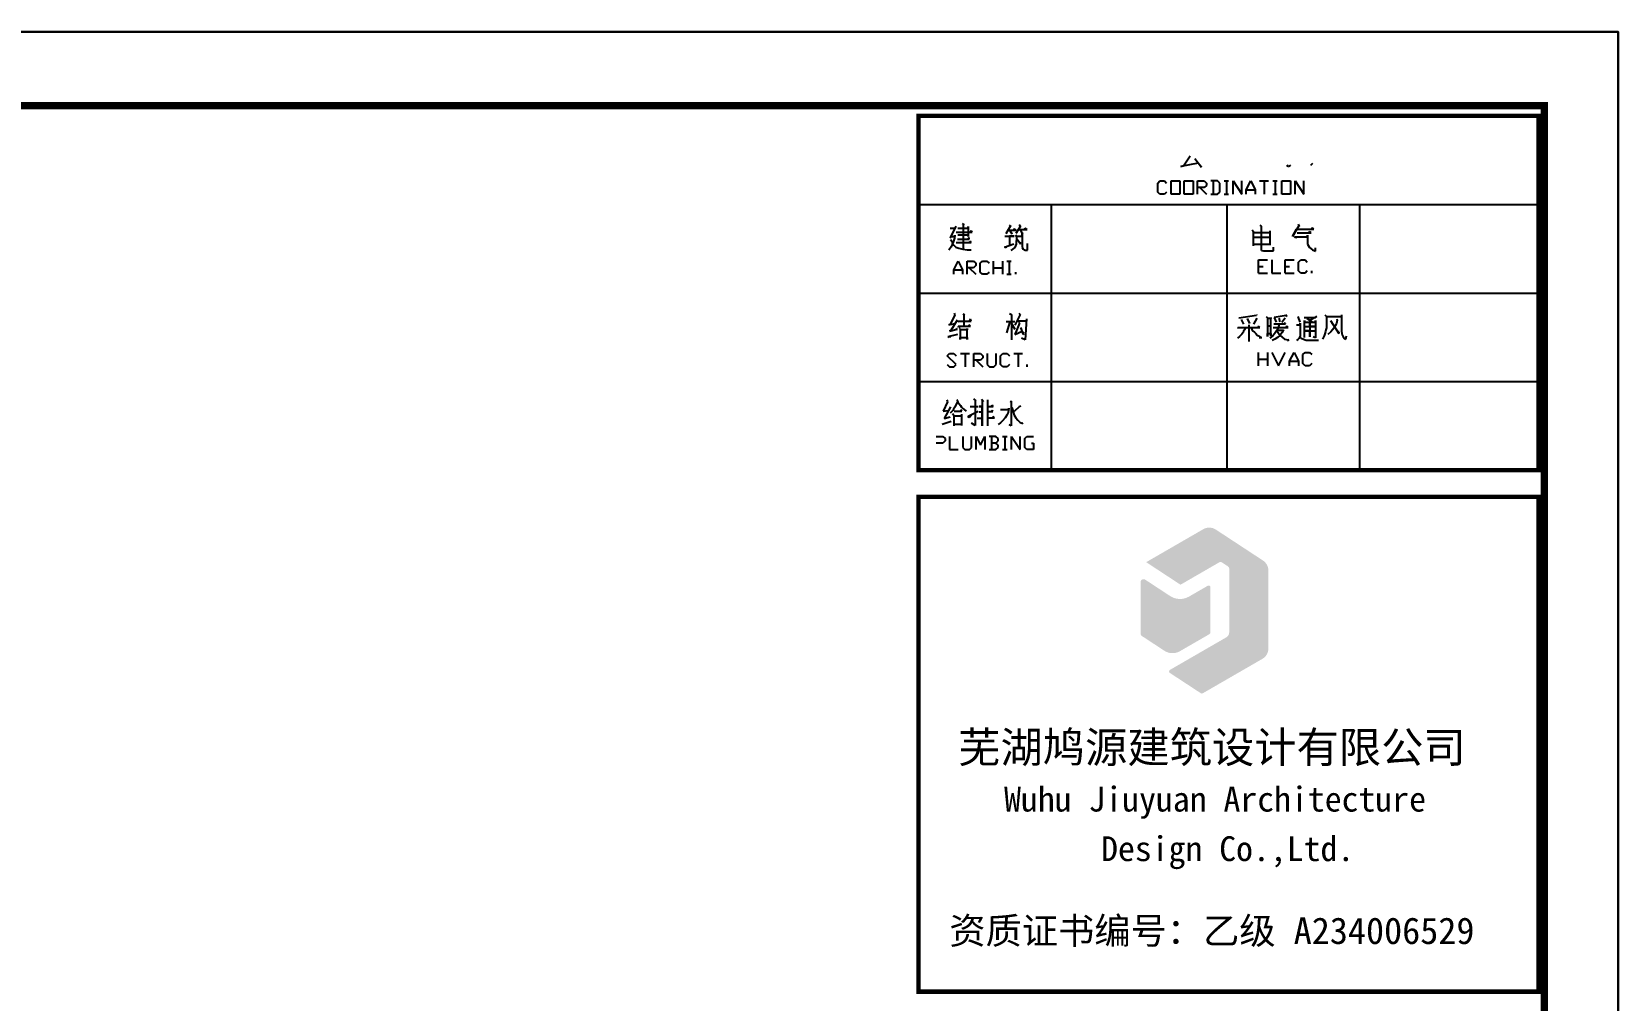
# Model space of a CAD drawing. Extents: x 12152 to 491505, y 111028 to 412681.
# Drawn here: x 470009 to 491498, y 157316 to 170428 of the extents above; entities that cross this region are included whole.
import ezdxf

# ---------------------------------------------------------------- set-up
doc = ezdxf.new("R2010")
doc.units = 0
doc.header["$LTSCALE"] = 1000
doc.header["$MEASUREMENT"] = 0
doc.layers.add('PUB_TITLE', color=4, linetype='Continuous')
doc.layers.add('yichutu', color=7, linetype='Continuous', true_color=0xffffff, plot=False)
doc.styles.add('STYLE4', font='', dxfattribs={"width": 0.8})
doc.styles.add('图签2', font='', dxfattribs={"height": 1000})
doc.styles.get('STYLE4').set_extended_font_data('SimSun')
doc.styles.get('图签2').set_extended_font_data('SimSun')

# ---------------------------------------------------------------- blocks, each defined once
blk = doc.blocks.new('yct-1051-594-105100-59400-100-1002.0')
at = {"layer": 'yichutu', "color": 7, "true_color": 0xffffff}
blk.add_lwpolyline([(0, 0), (0, 59400), (105100, 59400), (105100, 0)], close=True, dxfattribs=at)

msp = doc.modelspace()

# ---------------------------------------------------------------- hatches: boundary and pattern name
at = {"layer": 'PUB_TITLE'}
h = msp.add_hatch(color=256, dxfattribs=at)
edge = h.paths.add_edge_path()
edge.add_ellipse((486595.4940145833, 163133.201633403), major_axis=(-115.3423428695285, 115.3423428695284), ratio=0.9999999999999654, start_angle=225.0000000001424, end_angle=281.7428642561471)
edge.add_line((486684.9478850514, 163269.6044089021), (486047.1379136089, 163687.8845372685))
edge.add_ellipse((485957.6840431408, 163551.48176177), major_axis=(-115.3423428693103, 115.3423428693102), ratio=0.9999999999999976, start_angle=-78.25713574382821, end_angle=-14.99999997287442)
edge.add_line((485876.124690294, 163692.7467045763), (485103.4765125534, 163246.6580716582))
edge.add_line((485103.4765125534, 163246.6580716578), (485568.6087892292, 162941.6211529744))
edge.add_line((485568.6087892293, 162941.6211529748), (486090.149028862, 163242.7325503903))
edge.add_ellipse((486110.5388670736, 163207.4163146889), major_axis=(28.83558571713035, 28.83558571713032), ratio=0.9999999999999747, start_angle=371.7428642561522, end_angle=435.0000000271238, ccw=False)
edge.add_line((486132.9023346907, 163241.5170085634), (486209.8129864844, 163191.0784786805))
edge.add_ellipse((486187.4495188685, 163156.9777848057), major_axis=(28.835585717803, 28.83558571780298), ratio=0.9999999999997465, start_angle=314.99999999992565, end_angle=371.74286425592777, ccw=False)
edge.add_line((486228.2291952919, 163156.9777848051), (486228.2291952919, 162298.95580247))
edge.add_ellipse((486146.6698424451, 162298.9558024708), major_axis=(-57.67117143471686, 57.67117143471678), ratio=0.9999999999999459, start_angle=165.0000000265585, end_angle=224.999999999599, ccw=False)
edge.add_line((486187.4495188685, 162228.323331067), (485425.8752384731, 161788.6282157545))
edge.add_ellipse((485438.1091413962, 161767.438474334), major_axis=(-17.30135143025859, 17.30135143025857), ratio=0.9999999999999009, start_angle=-14.99999997343389, end_angle=101.742864255415)
edge.add_line((485424.6910608285, 161746.9780580092), (485844.0011322863, 161471.9916539597))
edge.add_ellipse((485857.419212854, 161492.4520702841), major_axis=(17.30135143029016, 17.30135143029016), ratio=0.9999999999999938, start_angle=191.7428642543983, end_angle=255.000000025383)
edge.add_line((485869.6531157806, 161471.2623288628), (486677.0533674278, 161937.4150809845))
edge.add_ellipse((486595.4940145833, 162078.6800237913), major_axis=(115.3423428696866, 115.3423428696865), ratio=0.9999999999999477, start_angle=255.0000000270828, end_angle=315.0000000001423)
edge.add_line((486758.6127202758, 162078.6800237919), (486758.6127202758, 163133.2016334035))
h = msp.add_hatch(color=256, dxfattribs=at)
edge = h.paths.add_edge_path()
edge.add_ellipse((485061.4915479079, 162276.8091720227), major_axis=(23.7729073648138, 23.77290736481379), ratio=0.9999999999998969, start_angle=135.0000000030776, end_angle=191.742864259058)
edge.add_line((485043.0544456008, 162248.6955541995), (485349.4503630314, 162047.7590222972))
edge.add_ellipse((485460.0729768886, 162216.4407292346), major_axis=(-142.6374441892834, 142.6374441892834), ratio=0.9999999999999805, start_angle=101.7428642559012, end_angle=165.0000000269085)
edge.add_line((485560.9328809811, 162041.7462510905), (485957.7925298185, 162270.8732759267))
edge.add_ellipse((485940.9825458009, 162299.9890222839), major_axis=(-23.77290736481928, 23.77290736481928), ratio=0.999999999999942, start_angle=165.0000000269174, end_angle=224.9999999999087)
edge.add_line((485974.6025138318, 162299.9890222839), (485974.6025138318, 162906.416035587))
edge.add_ellipse((485950.1347079786, 162906.4160355873), major_axis=(17.30135143035913, 17.30135143035911), ratio=0.9999999999999472, start_angle=314.9999999999985, end_angle=435.0000000256456)
edge.add_line((485937.900805052, 162927.6057770086), (485684.4128117096, 162781.2544159766))
edge.add_ellipse((485562.073782444, 162993.1518301867), major_axis=(-173.0135143039726, 173.0135143039726), ratio=0.999999999999995, start_angle=101.74286425591981, end_angle=165.0000000268788, ccw=False)
edge.add_line((485427.8929767408, 162788.5476669393), (485091.0147075271, 163009.4747329917))
edge.add_ellipse((485068.6512399089, 162975.3740391167), major_axis=(28.83558571759571, 28.83558571759569), ratio=0.9999999999999017, start_angle=11.7428642554654, end_angle=134.9486282428271)
edge.add_line((485027.8715798783, 162975.4106024267), (485027.8715798783, 162276.8091720212))

# ---------------------------------------------------------------- linework, layer by layer
for p, q in [((485606.8451745145, 168610.6245602049), (485698.0451745981, 168749.8245601804)), ((485760.4451746554, 168711.4245601873), (485851.645174739, 168596.2245602073)), ((485808.4451746994, 168649.0245601982), (485573.2451744836, 168605.8245602056)), ((485573.2451744836, 168605.8245602056), (485606.8451745145, 168610.6245602049)), ((485851.645174739, 168596.2245602073), (485808.4451746994, 168649.0245601982)), ((487027.6451758171, 168601.0245602067), (487013.2451758038, 168620.2245602031)), ((487056.4451758435, 168620.2245602031), (487027.6451758171, 168601.0245602067)), ((487354.0451761163, 168644.2245601994), (487330.0451760943, 168615.4245602043)), ((485259.7264141617, 168377.5656995898), (485289.7264141915, 168407.5656995844)), ((485259.7264141617, 168257.5656996105), (485259.7264141617, 168377.5656995898)), ((485289.7264141915, 168407.5656995844), (485349.7264142453, 168407.5656995844)), ((485349.7264142453, 168407.5656995844), (485379.7264142719, 168377.5656995898)), ((485439.726414328, 168407.5656995844), (485559.7264144379, 168407.5656995844)), ((485439.726414328, 168227.5656996161), (485439.726414328, 168407.5656995844)), ((485559.7264144379, 168407.5656995844), (485559.7264144379, 168227.5656996161)), ((485619.7264144919, 168407.5656995844), (485739.7264146018, 168407.5656995844)), ((485619.7264144919, 168227.5656996161), (485619.7264144919, 168407.5656995844)), ((485739.7264146018, 168407.5656995844), (485739.7264146018, 168227.5656996161)), ((485799.7264146579, 168407.5656995844), (485889.7264147416, 168407.5656995844)), ((485799.7264146579, 168227.5656996161), (485799.7264146579, 168407.5656995844)), ((485889.7264147416, 168317.5656996003), (485799.7264146579, 168317.5656996003)), ((485829.7264146854, 168317.5656996003), (485919.726414768, 168227.5656996161)), ((485889.7264147416, 168407.5656995844), (485919.726414768, 168377.5656995898)), ((485919.726414768, 168347.5656995947), (485889.7264147416, 168317.5656996003)), ((485919.726414768, 168377.5656995898), (485919.726414768, 168347.5656995947)), ((486069.7264149054, 168407.5656995844), (485979.7264148218, 168407.5656995844)), ((486009.7264148516, 168407.5656995844), (486009.7264148516, 168227.5656996161)), ((486099.7264149319, 168377.5656995898), (486069.7264149054, 168407.5656995844)), ((486099.7264149319, 168257.5656996105), (486099.7264149319, 168377.5656995898)), ((486159.7264149881, 168407.5656995844), (486219.7264150418, 168407.5656995844)), ((486189.7264150155, 168407.5656995844), (486189.7264150155, 168227.5656996161)), ((486279.7264150979, 168407.5656995844), (486399.7264152081, 168227.5656996161)), ((486279.7264150979, 168227.5656996161), (486279.7264150979, 168407.5656995844)), ((486399.7264152081, 168227.5656996161), (486399.7264152081, 168407.5656995844)), ((486459.7264152619, 168287.5656996056), (486519.726415318, 168407.5656995844)), ((486459.7264152619, 168287.5656996056), (486579.726415372, 168287.5656996056)), ((486459.7264152619, 168227.5656996161), (486459.7264152619, 168287.5656996056)), ((486519.726415318, 168407.5656995844), (486579.726415372, 168287.5656996056)), ((486579.726415372, 168287.5656996056), (486579.726415372, 168227.5656996161)), ((486639.7264154281, 168407.5656995844), (486759.726415538, 168407.5656995844)), ((486699.7264154819, 168407.5656995844), (486699.7264154819, 168227.5656996161)), ((486819.726415592, 168407.5656995844), (486879.7264156481, 168407.5656995844)), ((486849.7264156217, 168407.5656995844), (486849.7264156217, 168227.5656996161)), ((486939.7264157019, 168407.5656995844), (487059.726415812, 168407.5656995844)), ((486939.7264157019, 168227.5656996161), (486939.7264157019, 168407.5656995844)), ((487059.726415812, 168407.5656995844), (487059.726415812, 168227.5656996161)), ((487119.7264158682, 168407.5656995844), (487239.726415978, 168227.5656996161)), ((487119.7264158682, 168227.5656996161), (487119.7264158682, 168407.5656995844)), ((487239.726415978, 168227.5656996161), (487239.726415978, 168407.5656995844)), ((482019.5027030238, 168090.8953480722), (490419.5027107247, 168090.8953480722)), ((483816.7401157501, 168090.8953480722), (483816.7401157501, 164524.2986552444)), ((485289.7264141915, 168227.5656996161), (485259.7264141617, 168257.5656996105)), ((485349.7264142453, 168227.5656996161), (485289.7264141915, 168227.5656996161)), ((485379.7264142719, 168257.5656996105), (485349.7264142453, 168227.5656996161)), ((485559.7264144379, 168227.5656996161), (485439.726414328, 168227.5656996161)), ((485739.7264146018, 168227.5656996161), (485619.7264144919, 168227.5656996161)), ((485979.7264148218, 168227.5656996161), (486069.7264149054, 168227.5656996161)), ((486069.7264149054, 168227.5656996161), (486099.7264149319, 168257.5656996105)), ((486159.7264149881, 168227.5656996161), (486219.7264150418, 168227.5656996161)), ((486196.8298124268, 168090.8953480722), (486196.8298124268, 164524.2986552444)), ((486819.726415592, 168227.5656996161), (486879.7264156481, 168227.5656996161)), ((487059.726415812, 168227.5656996161), (486939.7264157019, 168227.5656996161)), ((487992.7150561067, 168090.8953480722), (487992.7150561067, 164524.2986552444)), ((482611.8130316004, 167832.1122489746), (482638.6930316251, 167812.9122489783)), ((482446.6930314491, 167770.6722489848), (482504.2930315018, 167770.6722489848)), ((482523.4930315195, 167793.7122489808), (482450.5330314526, 167640.1122490076)), ((482450.5330314526, 167640.1122490076), (482465.8930314666, 167655.4722490049)), ((482454.373031456, 167617.0722490116), (482469.7330314701, 167594.0322490156)), ((482465.8930314666, 167655.4722490049), (482511.973031509, 167655.4722490049)), ((482508.1330315054, 167632.4322490083), (482500.4530314984, 167605.5522490133)), ((482511.973031509, 167674.6722490013), (482508.1330315054, 167632.4322490083)), ((482511.973031509, 167655.4722490049), (482511.973031509, 167674.6722490013)), ((482531.1730315265, 167716.9122489953), (482746.2130317236, 167716.9122489953)), ((482546.5330315406, 167620.9122490123), (482703.973031686, 167620.9122490123)), ((482692.4530316744, 167674.6722490024), (482550.373031544, 167674.6722490024)), ((482554.2130315476, 167766.8322489863), (482692.4530316744, 167766.8322489863)), ((482623.3330316111, 167820.5922489763), (482623.3330316111, 167486.5122490349)), ((482638.6930316251, 167812.9122489783), (482623.3330316111, 167820.5922489763)), ((482700.1330316814, 167636.2722490091), (482688.6130316709, 167624.7522490114)), ((482692.4530316744, 167789.8722489822), (482692.4530316744, 167655.472249006)), ((482692.4530316744, 167766.8322489863), (482692.4530316744, 167789.8722489822)), ((482692.4530316744, 167655.472249006), (482692.4530316744, 167674.6722490024)), ((482707.8130316884, 167624.7522490114), (482700.1330316814, 167640.1122490081)), ((482703.973031686, 167640.1122490087), (482700.1330316814, 167636.2722490091)), ((482703.973031686, 167620.9122490123), (482703.973031686, 167640.1122490087)), ((482730.8530317096, 167732.2722489926), (482719.3330316991, 167716.9122489953)), ((482746.2130317236, 167716.9122489953), (482730.8530317096, 167732.2722489926)), ((483187.8130321251, 167659.3122490045), (483314.5330322413, 167659.3122490045)), ((483264.613032199, 167801.3922489794), (483203.1730321426, 167693.8722489983)), ((483237.7330321742, 167743.7922489898), (483341.4130322693, 167743.7922489898)), ((483249.2530321848, 167809.0722489781), (483268.4530322024, 167789.8722489811)), ((483253.093032185, 167659.3122490045), (483253.093032185, 167532.5922490264)), ((483314.5330322413, 167659.3122490045), (483253.093032185, 167659.3122490045)), ((483256.9330321918, 167736.1122489906), (483283.8130322165, 167693.8722489983)), ((483268.4530322024, 167789.8722489811), (483264.613032199, 167801.3922489794)), ((483283.8130322165, 167705.392248996), (483279.973032213, 167690.0322489991)), ((483283.8130322165, 167693.8722489983), (483283.8130322165, 167705.392248996)), ((483318.3730322481, 167759.1522489865), (483306.8530322376, 167743.7922489898)), ((483341.4130322693, 167743.7922489898), (483318.3730322481, 167759.1522489865)), ((483333.7330322589, 167678.5122490014), (483345.2530322694, 167655.4722490055)), ((483399.0130323188, 167797.5522489804), (483337.5730322625, 167697.7122489979)), ((483345.2530322694, 167655.4722490055), (483341.413032266, 167551.7922490238)), ((483352.9330322766, 167659.3122490051), (483425.8930323434, 167659.3122490051)), ((483356.77303228, 167620.9122490118), (483402.8530323223, 167555.632249023)), ((483372.1330322941, 167751.4722489879), (483491.1730324032, 167751.4722489879)), ((483383.6530323047, 167816.7522489773), (483402.8530323223, 167793.7122489808)), ((483395.1730323152, 167747.6322489888), (483422.0530323399, 167697.7122489979)), ((483402.8530323223, 167793.7122489808), (483399.0130323188, 167797.5522489804)), ((483429.7330323469, 167709.232248996), (483418.2130323364, 167686.1922489995)), ((483422.0530323399, 167697.7122489979), (483429.7330323469, 167709.232248996)), ((483425.8930323434, 167686.1922490001), (483425.8930323434, 167505.7122490319)), ((483425.8930323434, 167659.3122490051), (483425.8930323434, 167686.1922490001)), ((483468.1330323821, 167770.6722489848), (483452.773032368, 167755.3122489875)), ((483491.1730324032, 167751.4722489879), (483468.1330323821, 167770.6722489848)), ((486540.3933142578, 167746.5200287806), (486551.9133142685, 167727.3200287836)), ((486551.9133142685, 167727.3200287836), (486551.9133142685, 167531.4800288175)), ((486555.7533142719, 167711.9600287856), (486774.6333144726, 167711.9600287856)), ((486555.7533142719, 167646.6800287974), (486774.6333144726, 167646.6800287974)), ((486644.0733143529, 167807.9600287692), (486659.433314367, 167796.4400287709)), ((486659.433314367, 167796.4400287709), (486659.433314367, 167477.7200288269)), ((486778.4733144762, 167735.0000287822), (486778.4733144762, 167539.1600288161)), ((487171.6651258621, 167800.2800287706), (487087.1851257847, 167658.2000287956)), ((487087.1851257847, 167658.2000287956), (487140.9451258328, 167754.2000287786)), ((487110.2251258057, 167650.5200287964), (487286.8651259677, 167650.5200287964)), ((487129.4251258234, 167631.3200288001), (487110.2251258057, 167650.5200287964)), ((487140.945125834, 167650.5200287964), (487129.4251258234, 167631.3200288001)), ((487140.9451258328, 167754.2000287786), (487375.1851260487, 167754.2000287786)), ((487148.625125841, 167704.2800287876), (487336.7851260134, 167704.2800287876)), ((487163.9851258551, 167823.3200287671), (487175.5051258656, 167792.6000287725)), ((487175.5051258656, 167792.6000287725), (487171.6651258621, 167800.2800287706)), ((487286.8651259677, 167673.5600287929), (487286.8651259677, 167627.480028801)), ((487286.8651259677, 167650.5200287964), (487286.8651259677, 167673.5600287929)), ((487286.8651259677, 167627.480028801), (487286.8651259677, 167592.9200288072)), ((487317.5851259958, 167719.6400287844), (487302.2251259817, 167700.4400287879)), ((487336.7851260134, 167704.2800287876), (487317.5851259958, 167719.6400287844)), ((487355.9851260311, 167773.4000287756), (487340.625126017, 167750.3600287795)), ((487375.1851260487, 167754.2000287786), (487355.9851260311, 167773.4000287756)), ((482462.0530314632, 167517.2322490285), (482431.333031435, 167471.1522490372)), ((482477.4130314772, 167547.9522490237), (482462.0530314632, 167517.2322490285)), ((482469.7330314701, 167594.0322490156), (482477.4130314772, 167567.1522490201)), ((482488.9330314877, 167578.6722490183), (482477.4130314772, 167547.9522490237)), ((482477.4130314772, 167567.1522490201), (482496.6130314949, 167540.2722490249)), ((482500.4530314984, 167605.5522490133), (482488.9330314877, 167578.6722490183)), ((482496.6130314949, 167540.2722490249), (482527.333031523, 167513.3922490295)), ((482527.333031523, 167513.3922490295), (482565.7330315581, 167498.0322490326)), ((482531.1730315265, 167574.8322490199), (482734.6930317131, 167574.8322490199)), ((482565.7330315581, 167498.0322490326), (482619.4930316075, 167482.6722490353)), ((482619.4930316075, 167482.6722490353), (482677.0930316603, 167474.9922490373)), ((482677.0930316603, 167474.9922490373), (482734.6930317131, 167474.9922490373)), ((482723.1730317025, 167594.0322490162), (482700.1330316814, 167574.8322490199)), ((482734.6930317131, 167574.8322490199), (482723.1730317025, 167594.0322490162)), ((483183.9730321215, 167513.3922490299), (483310.6930322378, 167555.632249023)), ((483203.1730321392, 167501.8722490323), (483183.9730321215, 167513.3922490299)), ((483210.8530321462, 167517.2322490291), (483203.1730321392, 167501.8722490323)), ((483322.2130322484, 167505.7122490319), (483268.4530321991, 167467.3122490386)), ((483341.413032266, 167551.7922490238), (483322.2130322484, 167505.7122490319)), ((483410.5330323293, 167567.1522490211), (483395.1730323152, 167574.8322490199)), ((483402.8530323223, 167555.632249023), (483410.5330323293, 167567.1522490211)), ((483425.8930323434, 167505.7122490319), (483437.413032354, 167482.6722490353)), ((483437.413032354, 167482.6722490353), (483448.9330323646, 167474.9922490373)), ((483448.9330323646, 167474.9922490373), (483464.2930323787, 167471.1522490372)), ((483464.2930323787, 167471.1522490372), (483495.0130324068, 167471.1522490372)), ((483495.0130324068, 167471.1522490372), (483495.0130324068, 167559.4722490219)), ((486559.5933142754, 167550.6800288145), (486774.6333144726, 167550.6800288145)), ((486659.433314367, 167477.7200288269), (486667.113314374, 167466.2000288286)), ((486667.113314374, 167466.2000288286), (486693.9933143987, 167462.360028829)), ((486693.9933143987, 167462.360028829), (486828.3933145219, 167462.360028829)), ((486828.3933145219, 167462.360028829), (486828.3933145219, 167512.2800288206)), ((487286.8651259677, 167592.9200288072), (487290.7051259712, 167550.6800288145)), ((487290.7051259712, 167550.6800288145), (487313.7451259923, 167508.4400288215)), ((487313.7451259923, 167508.4400288215), (487355.9851260311, 167473.8800288278)), ((487355.9851260311, 167473.8800288278), (487398.2251260697, 167458.5200288305)), ((487398.2251260697, 167458.5200288305), (487398.2251260697, 167500.7600288234)), ((482496.6426085053, 167203.8995553592), (482556.6426085614, 167323.8995553384)), ((482496.6426085053, 167203.8995553592), (482616.6426086153, 167203.8995553592)), ((482496.6426085053, 167143.8995553696), (482496.6426085053, 167203.8995553592)), ((482556.6426085614, 167323.8995553384), (482616.6426086153, 167203.8995553592)), ((482616.6426086153, 167203.8995553592), (482616.6426086153, 167143.8995553696)), ((482676.6426086714, 167323.8995553384), (482766.6426087518, 167323.8995553384)), ((482676.6426086714, 167143.8995553696), (482676.6426086714, 167323.8995553384)), ((482766.6426087518, 167233.8995553543), (482676.6426086714, 167233.8995553543)), ((482706.6426086978, 167233.8995553543), (482796.6426087815, 167143.8995553696)), ((482766.6426087518, 167323.8995553384), (482796.6426087815, 167293.8995553433)), ((482796.6426087815, 167263.8995553488), (482766.6426087518, 167233.8995553543)), ((482796.6426087815, 167293.8995553433), (482796.6426087815, 167263.8995553488)), ((482856.6426088354, 167293.8995553433), (482886.6426088617, 167323.8995553384)), ((482856.6426088354, 167173.899555364), (482856.6426088354, 167293.8995553433)), ((482886.6426088617, 167323.8995553384), (482946.6426089178, 167323.8995553384)), ((482946.6426089178, 167323.8995553384), (482976.6426089454, 167293.8995553433)), ((483036.6426090015, 167143.8995553696), (483036.6426090015, 167323.8995553384)), ((483036.6426090015, 167233.8995553543), (483156.6426091115, 167233.8995553543)), ((483156.6426091115, 167323.8995553384), (483156.6426091115, 167143.8995553696)), ((483216.6426091654, 167323.8995553384), (483276.6426092215, 167323.8995553384)), ((483246.6426091918, 167323.8995553384), (483246.6426091918, 167143.8995553696)), ((486625.9713507306, 167340.3269453322), (486745.9713508408, 167340.3269453322)), ((486625.9713507306, 167160.3269453634), (486625.9713507306, 167340.3269453322)), ((486625.9713507306, 167250.3269453476), (486685.9713507845, 167250.3269453476)), ((486805.9713508945, 167340.3269453322), (486805.9713508945, 167160.3269453634)), ((486985.9713510608, 167340.3269453322), (487105.9713511707, 167340.3269453322)), ((486985.9713510608, 167160.3269453634), (486985.9713510608, 167340.3269453322)), ((486985.9713510608, 167250.3269453476), (487045.9713511146, 167250.3269453476)), ((487165.9713512246, 167310.3269453378), (487195.971351251, 167340.3269453322)), ((487165.9713512246, 167190.3269453585), (487165.9713512246, 167310.3269453378)), ((487195.971351251, 167160.3269453634), (487165.9713512246, 167190.3269453585)), ((487195.971351251, 167340.3269453322), (487255.9713513071, 167340.3269453322)), ((487255.9713513071, 167340.3269453322), (487285.9713513346, 167310.3269453378)), ((487285.9713513346, 167190.3269453585), (487255.9713513071, 167160.3269453634)), ((487345.9713513907, 167160.3269453634), (487345.9713513907, 167190.3269453585)), ((482886.6426088617, 167143.8995553696), (482856.6426088354, 167173.899555364)), ((482946.6426089178, 167143.8995553696), (482886.6426088617, 167143.8995553696)), ((482976.6426089454, 167173.899555364), (482946.6426089178, 167143.8995553696)), ((483216.6426091654, 167143.8995553696), (483276.6426092215, 167143.8995553696)), ((483336.6426092754, 167143.8995553696), (483336.6426092754, 167173.899555364)), ((486625.9713507306, 167160.3269453634), (486745.9713508408, 167160.3269453634)), ((486805.9713508945, 167160.3269453634), (486925.9713510046, 167160.3269453634)), ((486985.9713510608, 167160.3269453634), (487105.9713511707, 167160.3269453634)), ((487255.9713513071, 167160.3269453634), (487195.971351251, 167160.3269453634)), ((482019.5027030238, 166890.8953482818), (490419.5027107247, 166890.8953482818)), ((482511.973031509, 166596.3798490756), (482446.6930314491, 166465.8198490989)), ((482504.2930315018, 166619.4198490721), (482511.973031509, 166596.3798490756)), ((482619.4930316075, 166607.8998490744), (482642.5330316286, 166596.3798490762)), ((482634.8530316215, 166604.0598490748), (482634.8530316215, 166446.619849102)), ((482642.5330316286, 166596.3798490762), (482634.8530316215, 166604.0598490748)), ((483253.0930321884, 166615.5798490725), (483279.973032213, 166600.2198490752)), ((483279.973032213, 166600.2198490752), (483279.973032213, 166258.4598491351)), ((483395.1730323186, 166600.2198490758), (483326.0530322553, 166454.2998491012)), ((483379.8130323045, 166619.4198490721), (483395.1730323186, 166600.2198490758)), ((483483.4930323996, 166542.6198490855), (483464.2930323819, 166258.4598491357)), ((486596.1825725196, 166586.5763354994), (486358.1025723013, 166552.0163355058)), ((486473.3025724068, 166544.3363355065), (486504.0225724351, 166479.0563355183)), ((486600.0225725231, 166548.1763355061), (486557.7825724843, 166471.3763355195)), ((486592.3425725161, 166601.9363354963), (486596.1825725196, 166586.5763354994)), ((486730.5825726427, 166571.2163355016), (486745.9425726568, 166555.8563355043)), ((486745.9425726568, 166555.8563355043), (486745.9425726568, 166302.4163355485)), ((486792.0225726991, 166544.3363355071), (486745.9425726568, 166544.3363355071)), ((486792.0225726991, 166559.6963355044), (486792.0225726991, 166544.3363355071)), ((486792.0225726991, 166306.2563355481), (486792.0225726991, 166559.6963355044)), ((486999.3825728892, 166586.5763354994), (486838.1025727413, 166559.6963355044)), ((486838.1025727413, 166559.6963355044), (486864.982572766, 166494.4163355156)), ((486899.5425727977, 166552.0163355058), (486914.9025728118, 166502.0963355142)), ((486987.8625728786, 166552.0163355058), (486941.7825728364, 166490.5763355159)), ((486991.7025728822, 166598.0963354971), (487007.0625728962, 166575.0563355013)), ((487007.0625728962, 166575.0563355013), (486999.3825728892, 166586.5763354994)), ((487156.8225730335, 166571.2163355016), (487183.7025730582, 166498.2563355146)), ((487241.3025731109, 166559.6963355044), (487398.7425732553, 166559.6963355044)), ((487283.5425731498, 166544.3363355065), (487344.9825732061, 166502.0963355136)), ((487318.1025731814, 166517.4563355115), (487283.5425731498, 166544.3363355065)), ((487414.1025732694, 166575.0563355013), (487318.1025731814, 166517.4563355115)), ((487398.7425732553, 166559.6963355044), (487414.1025732694, 166575.0563355013)), ((487525.4625733715, 166594.2563354982), (487544.662573389, 166571.2163355016)), ((487544.662573389, 166571.2163355016), (487544.662573389, 166421.4563355279)), ((487548.5025733926, 166575.0563355006), (487744.3425735722, 166575.0563355006)), ((487686.7425735194, 166540.4963355063), (487690.5825735263, 166521.2963355094)), ((487748.1825735758, 166594.256335497), (487748.1825735758, 166375.3763355355)), ((482423.6530314279, 166300.699849128), (482554.2130315476, 166335.2598491217)), ((482431.333031435, 166458.1398491003), (482511.97303151, 166477.3398490966)), ((482446.6930314491, 166465.8198490989), (482431.333031435, 166458.1398491003)), ((482439.0130314431, 166373.6598491151), (482542.6930315382, 166400.5398491101)), ((482458.2130314608, 166381.3398491137), (482439.0130314431, 166373.6598491151)), ((482542.6930315382, 166523.4198490885), (482458.2130314608, 166381.3398491137)), ((482511.97303151, 166477.3398490966), (482542.6930315382, 166523.4198490885)), ((482535.0130315311, 166412.0598491083), (482531.1730315275, 166396.699849111)), ((482542.6930315382, 166400.5398491101), (482535.0130315311, 166412.0598491083)), ((482558.0530315512, 166511.8998490908), (482734.6930317131, 166511.8998490908)), ((482569.5730315617, 166500.3798490927), (482558.0530315512, 166511.8998490908)), ((482558.0530315512, 166442.779849103), (482723.1730317036, 166442.779849103)), ((482565.7330315581, 166423.5798491066), (482558.0530315512, 166442.779849103)), ((482581.0930315723, 166435.0998491043), (482565.7330315581, 166423.5798491066)), ((482581.0930315723, 166511.8998490908), (482569.5730315617, 166500.3798490927)), ((482569.5730315628, 166415.8998491074), (482584.9330315758, 166400.5398491101)), ((482584.9330315758, 166400.5398491101), (482584.9330315758, 166262.2998491342)), ((482680.9330316638, 166392.8598491114), (482584.9330315758, 166392.8598491114)), ((482680.9330316638, 166408.2198491087), (482680.9330316638, 166392.8598491114)), ((482680.9330316638, 166262.2998491342), (482680.9330316638, 166408.2198491087)), ((482703.973031686, 166461.9798490999), (482700.1330316814, 166446.6198491026)), ((482723.1730317036, 166442.779849103), (482703.973031686, 166461.9798490999)), ((482723.1730317025, 166534.9398490874), (482711.6530316919, 166515.7398490905)), ((482734.6930317131, 166511.8998490908), (482723.1730317025, 166534.9398490874)), ((483207.013032146, 166504.2198490916), (483322.2130322517, 166504.2198490916)), ((483256.9330321918, 166500.3798490927), (483210.8530321496, 166350.6198491197)), ((483279.973032213, 166477.3398490972), (483322.2130322517, 166400.5398491106)), ((483387.4930323116, 166481.1798490974), (483326.0530322553, 166331.4198491238)), ((483326.0530322553, 166331.4198491238), (483422.0530323433, 166373.6598491167)), ((483364.4530322904, 166515.7398490905), (483479.653032396, 166515.7398490905)), ((483372.1330322975, 166496.5398490947), (483387.4930323116, 166481.1798490974)), ((483402.8530323256, 166423.5798491082), (483437.4130323573, 166331.4198491244)), ((483445.0930323644, 166342.9398491227), (483425.8930323467, 166369.8198491177)), ((483437.4130323573, 166331.4198491244), (483445.0930323644, 166342.9398491227)), ((486342.7425722872, 166425.2963355271), (486642.2625725619, 166425.2963355271)), ((486354.2625722978, 166409.9363355302), (486342.7425722872, 166425.2963355271)), ((486400.34257234, 166333.1363355437), (486381.1425723224, 166317.7763355464)), ((486388.8225723294, 166532.8163355088), (486419.5425723577, 166471.3763355195)), ((486415.7025723541, 166356.1763355397), (486400.34257234, 166333.1363355437)), ((486423.3825723612, 166375.376335536), (486415.7025723541, 166356.1763355397)), ((486434.9025723718, 166394.5763355329), (486423.3825723612, 166375.376335536)), ((486442.5825723787, 166409.9363355302), (486434.9025723718, 166394.5763355329)), ((486492.5025724245, 166459.8563355207), (486492.5025724245, 166233.2963355606)), ((486527.0625724562, 166417.616335529), (486534.7425724632, 166398.4163355326)), ((486534.7425724632, 166398.4163355326), (486553.9425724808, 166375.376335536)), ((486553.9425724808, 166375.376335536), (486569.3025724948, 166360.0163355393)), ((486569.3025724948, 166360.0163355393), (486588.5025725125, 166340.8163355424)), ((486588.5025725125, 166340.8163355424), (486607.7025725301, 166321.616335546)), ((486626.9025725478, 166440.6563355238), (486615.3825725372, 166421.4563355275)), ((486642.2625725619, 166425.2963355271), (486626.9025725478, 166440.6563355238)), ((486738.2625726499, 166344.6563355414), (486792.0225726991, 166344.6563355414)), ((486745.9425726568, 166344.6563355414), (486738.2625726499, 166344.6563355414)), ((486742.1025726533, 166444.496335524), (486795.8625727026, 166444.496335524)), ((486745.9425726568, 166302.4163355485), (486745.9425726568, 166344.6563355414)), ((486792.0225726991, 166344.6563355414), (486792.0225726991, 166306.2563355481)), ((486841.9425727448, 166336.9763355422), (486818.9025727238, 166310.0963355472)), ((486822.7425727273, 166425.2963355276), (487026.2625729139, 166425.2963355276)), ((486834.2625727379, 166475.2163355191), (486991.7025728822, 166475.2163355191)), ((486868.8225727695, 166379.2163355352), (486841.9425727448, 166336.9763355422)), ((486891.8625727906, 166421.4563355279), (486868.8225727695, 166379.2163355352)), ((486876.5025727765, 166375.3763355355), (486895.7025727942, 166348.4963355404)), ((486880.3425727801, 166386.8963355337), (486964.8225728575, 166386.8963355337)), ((486903.3825728012, 166471.3763355195), (486891.8625727906, 166421.4563355279)), ((486895.7025727942, 166348.4963355404), (486918.7425728153, 166317.7763355458)), ((486945.62257284, 166356.1763355391), (486914.9025728118, 166317.7763355458)), ((486964.8225728575, 166394.5763355325), (486945.62257284, 166356.1763355391)), ((486964.8225728575, 166386.8963355337), (486964.8225728575, 166394.5763355325)), ((486984.0225728751, 166486.7363355169), (486976.3425728681, 166475.2163355191)), ((486991.7025728822, 166475.2163355191), (486984.0225728751, 166486.7363355169)), ((487007.0625728962, 166440.6563355249), (486995.5425728858, 166421.4563355279)), ((487026.2625729139, 166425.2963355276), (487007.0625728962, 166440.6563355249)), ((487137.622573016, 166459.8563355213), (487191.3825730652, 166459.8563355213)), ((487191.3825730652, 166482.8963355179), (487191.3825730652, 166306.2563355481)), ((487191.3825730652, 166459.8563355213), (487191.3825730652, 166482.8963355179)), ((487248.9825731181, 166517.4563355109), (487248.9825731181, 166498.256335514)), ((487248.9825731181, 166287.0563355506), (487248.9825731181, 166517.4563355109)), ((487248.9825731181, 166498.256335514), (487398.7425732553, 166498.256335514)), ((487252.8225731215, 166379.2163355345), (487398.7425732553, 166379.2163355345)), ((487321.9425731848, 166379.2163355345), (487252.8225731215, 166379.2163355345)), ((487256.662573125, 166436.8163355248), (487398.7425732553, 166436.8163355248)), ((487321.9425731848, 166490.5763355148), (487321.9425731848, 166298.5763355489)), ((487321.9425731848, 166436.8163355248), (487321.9425731848, 166490.5763355148)), ((487398.7425732553, 166436.8163355248), (487321.9425731848, 166436.8163355248)), ((487321.9425731848, 166298.5763355489), (487321.9425731848, 166379.2163355345)), ((487398.7425732553, 166517.4563355109), (487398.7425732553, 166294.7363355499)), ((487398.7425732553, 166498.256335514), (487398.7425732553, 166517.4563355109)), ((487525.4625733715, 166336.9763355422), (487513.9425733609, 166310.0963355472)), ((487533.1425733785, 166367.6963355374), (487525.4625733715, 166336.9763355422)), ((487536.9825733821, 166390.7363355333), (487533.1425733785, 166367.6963355374)), ((487544.662573389, 166421.4563355279), (487536.9825733821, 166390.7363355333)), ((487606.1025734488, 166363.8563355372), (487563.8625734067, 166329.2963355435)), ((487598.4225734384, 166517.4563355105), (487713.622573544, 166344.6563355402)), ((487629.1425734699, 166394.5763355318), (487606.1025734488, 166363.8563355372)), ((487644.502573484, 166413.7763355282), (487629.1425734699, 166394.5763355318)), ((487663.7025735015, 166444.4963355229), (487644.502573484, 166413.7763355282)), ((487679.0625735123, 166479.0563355166), (487663.7025735015, 166444.4963355229)), ((487690.5825735263, 166521.2963355094), (487679.0625735123, 166479.0563355166)), ((487717.4625735475, 166363.8563355372), (487702.1025735368, 166363.8563355372)), ((487713.622573544, 166344.6563355402), (487717.4625735475, 166363.8563355372)), ((487748.1825735758, 166375.3763355355), (487752.0225735792, 166344.6563355409)), ((487752.0225735792, 166344.6563355409), (487759.7025735863, 166325.4563355445)), ((487759.7025735863, 166325.4563355445), (487771.2225735968, 166298.5763355489)), ((482439.013031442, 166289.1798491298), (482423.6530314279, 166300.699849128)), ((482462.0530314632, 166312.2198491258), (482439.013031442, 166289.1798491298)), ((482584.9330315758, 166289.1798491293), (482680.9330316638, 166289.1798491293)), ((482584.9330315758, 166262.2998491342), (482584.9330315758, 166289.1798491293)), ((482680.9330316638, 166289.1798491293), (482680.9330316638, 166262.2998491342)), ((483464.2930323819, 166258.4598491357), (483414.3730323361, 166281.4998491323)), ((486365.7825723117, 166302.4163355491), (486338.902572287, 166279.376335553)), ((486381.1425723224, 166317.7763355464), (486365.7825723117, 166302.4163355491)), ((486607.7025725301, 166321.616335546), (486623.0625725442, 166310.0963355477)), ((486623.0625725442, 166310.0963355477), (486649.9425725688, 166290.8963355508)), ((486634.5825725547, 166287.0563355518), (486669.1425725864, 166287.0563355518)), ((486818.9025727238, 166310.0963355472), (486780.5025726885, 166279.3763355525)), ((486845.7825727484, 166267.8563355543), (486811.2225727167, 166248.6563355579)), ((486880.3425727801, 166287.0563355506), (486845.7825727484, 166267.8563355543)), ((486914.9025728118, 166317.7763355458), (486880.3425727801, 166287.0563355506)), ((486918.7425728153, 166317.7763355458), (486945.62257284, 166290.8963355508)), ((486945.62257284, 166290.8963355508), (486976.3425728681, 166267.8563355543)), ((486976.3425728681, 166267.8563355543), (487030.1025729174, 166256.336335556)), ((487033.9425729208, 166256.336335556), (487010.9025728998, 166244.8163355583)), ((487030.1025729174, 166256.336335556), (487033.9425729208, 166256.336335556)), ((487156.8225730335, 166260.1763355561), (487137.622573016, 166248.6563355579)), ((487172.1825730477, 166275.5363355535), (487156.8225730335, 166260.1763355561)), ((487191.3825730652, 166306.2563355481), (487172.1825730477, 166275.5363355535)), ((487191.3825730652, 166290.8963355508), (487202.9025730758, 166279.376335553)), ((487202.9025730758, 166279.376335553), (487233.622573104, 166267.8563355549)), ((487233.622573104, 166267.8563355549), (487268.1825731357, 166252.496335558)), ((487268.1825731357, 166252.496335558), (487437.1425732905, 166252.496335558)), ((487398.7425732553, 166283.2163355516), (487364.1825732237, 166298.5763355489)), ((487398.7425732553, 166294.7363355499), (487398.7425732553, 166283.2163355516)), ((487513.9425733609, 166310.0963355472), (487490.9025733399, 166267.8563355543)), ((487771.2225735968, 166298.5763355489), (487790.4225736144, 166275.5363355529)), ((487790.4225736144, 166275.5363355529), (487809.622573632, 166264.0163355547)), ((487809.622573632, 166264.0163355547), (487817.302573639, 166310.0963355466)), ((482410.0944030776, 166042.0726608682), (482440.094403104, 166072.0726608633)), ((482530.0944031876, 165922.0726608889), (482410.0944030776, 166042.0726608682)), ((482410.0944030776, 165922.0726608889), (482440.094403104, 165892.0726608944)), ((482440.094403104, 166072.0726608633), (482500.0944031579, 166072.0726608633)), ((482500.0944031579, 166072.0726608633), (482530.0944031876, 166042.0726608682)), ((482500.0944031579, 165892.0726608944), (482530.0944031876, 165922.0726608889)), ((482590.0944032415, 166072.0726608633), (482710.0944033515, 166072.0726608633)), ((482650.0944032976, 166072.0726608633), (482650.0944032976, 165892.0726608944)), ((482770.0944034077, 166072.0726608633), (482860.0944034879, 166072.0726608633)), ((482770.0944034077, 165892.0726608944), (482770.0944034077, 166072.0726608633)), ((482860.0944034879, 165982.0726608785), (482770.0944034077, 165982.0726608785)), ((482800.0944034341, 165982.0726608785), (482890.0944035177, 165892.0726608944)), ((482860.0944034879, 166072.0726608633), (482890.0944035177, 166042.0726608682)), ((482890.0944035177, 166012.0726608731), (482860.0944034879, 165982.0726608785)), ((482890.0944035177, 166042.0726608682), (482890.0944035177, 166012.0726608731)), ((482950.0944035716, 166072.0726608633), (482950.0944035716, 165922.0726608889)), ((482950.0944035716, 165922.0726608889), (482980.094403598, 165892.0726608944)), ((483040.0944036541, 165892.0726608944), (483070.0944036816, 165922.0726608889)), ((483070.0944036816, 165922.0726608889), (483070.0944036816, 166072.0726608633)), ((483130.0944037377, 166042.0726608682), (483160.0944037641, 166072.0726608633)), ((483130.0944037377, 165922.0726608889), (483130.0944037377, 166042.0726608682)), ((483160.0944037641, 165892.0726608944), (483130.0944037377, 165922.0726608889)), ((483160.0944037641, 166072.0726608633), (483220.094403818, 166072.0726608633)), ((483220.094403818, 166072.0726608633), (483250.0944038477, 166042.0726608682)), ((483250.0944038477, 165922.0726608889), (483220.094403818, 165892.0726608944)), ((483310.0944039016, 166072.0726608633), (483430.0944040116, 166072.0726608633)), ((483370.0944039577, 166072.0726608633), (483370.0944039577, 165892.0726608944)), ((483490.0944040677, 165892.0726608944), (483490.0944040677, 165922.0726608889)), ((486625.9713507306, 165906.2586447921), (486625.9713507306, 166086.2586447605)), ((486625.9713507306, 165996.2586447763), (486745.9713508408, 165996.2586447763)), ((486745.9713508408, 166086.2586447605), (486745.9713508408, 165906.2586447921)), ((486805.9713508945, 166086.2586447605), (486895.9713509771, 165906.2586447921)), ((486895.9713509771, 165906.2586447921), (486985.9713510608, 166086.2586447605)), ((487045.9713511146, 165966.2586447812), (487105.9713511707, 166086.2586447605)), ((487045.9713511146, 165966.2586447812), (487165.9713512246, 165966.2586447812)), ((487045.9713511146, 165906.2586447921), (487045.9713511146, 165966.2586447812)), ((487105.9713511707, 166086.2586447605), (487165.9713512246, 165966.2586447812)), ((487165.9713512246, 165966.2586447812), (487165.9713512246, 165906.2586447921)), ((487225.9713512808, 166056.2586447658), (487255.9713513071, 166086.2586447605)), ((487225.9713512808, 165936.2586447867), (487225.9713512808, 166056.2586447658)), ((487255.9713513071, 165906.2586447921), (487225.9713512808, 165936.2586447867)), ((487255.9713513071, 166086.2586447605), (487315.971351361, 166086.2586447605)), ((487315.971351361, 165906.2586447921), (487255.9713513071, 165906.2586447921)), ((487315.971351361, 166086.2586447605), (487345.9713513907, 166056.2586447658)), ((487345.9713513907, 165936.2586447867), (487315.971351361, 165906.2586447921)), ((482019.5027030238, 165690.895348491), (490419.5027107247, 165690.895348491)), ((482440.094403104, 165892.0726608944), (482500.0944031579, 165892.0726608944)), ((482980.094403598, 165892.0726608944), (483040.0944036541, 165892.0726608944)), ((483220.094403818, 165892.0726608944), (483160.0944037641, 165892.0726608944)), ((482414.090519556, 165419.8017926464), (482352.6505194996, 165289.2417926698)), ((482352.6505194996, 165289.2417926698), (482417.9305195594, 165300.7617926676)), ((482452.49051959, 165350.6817926591), (482368.0105195136, 165193.2417926863)), ((482402.5705195453, 165446.6817926414), (482414.090519556, 165419.8017926464)), ((482471.6905196088, 165285.4017926707), (482448.6505195876, 165266.2017926738)), ((482483.2105196193, 165300.7617926676), (482471.6905196088, 165285.4017926707)), ((482479.3705196147, 165258.5217926751), (482498.5705196322, 165239.3217926788)), ((482494.7305196298, 165316.1217926649), (482483.2105196193, 165300.7617926676)), ((482510.090519644, 165346.8417926595), (482494.7305196298, 165316.1217926649)), ((482502.4105196369, 165289.2417926703), (482606.0905197308, 165289.2417926703)), ((482552.3305196827, 165431.3217926447), (482510.090519644, 165346.8417926595)), ((482540.8105196721, 165450.521792641), (482552.3305196827, 165431.3217926447)), ((482552.3305196827, 165412.1217926483), (482590.7305197178, 165366.0417926569)), ((482594.5705197202, 165308.4417926667), (482586.8905197133, 165289.2417926703)), ((482590.7305197178, 165366.0417926569), (482602.2505197285, 165346.84179266)), ((482606.0905197308, 165289.2417926703), (482594.5705197202, 165308.4417926667)), ((482602.2505197285, 165346.84179266), (482621.4505197461, 165327.641792663)), ((482602.2505197274, 165250.8417926771), (482602.2505197274, 165097.2417927039)), ((482621.4505197461, 165327.641792663), (482636.8105197601, 165312.2817926663)), ((482636.8105197601, 165312.2817926663), (482663.6905197836, 165293.0817926694)), ((482694.410519813, 165223.9617926815), (482828.8105199361, 165293.0817926694)), ((482717.4505198341, 165354.521792658), (482828.8105199361, 165354.521792658)), ((482763.5305198763, 165458.2017926398), (482794.2505199045, 165431.3217926447)), ((482786.5705198974, 165439.0017926433), (482786.5705198974, 165097.2417927033)), ((482794.2505199045, 165431.3217926447), (482786.5705198974, 165439.0017926433)), ((482840.3305199468, 165354.5217926587), (482886.410519989, 165354.5217926587)), ((482882.5705199854, 165354.5217926587), (482840.3305199468, 165354.5217926587)), ((482840.3305199468, 165281.5617926717), (482878.7305199818, 165281.5617926717)), ((482871.0505199749, 165454.3617926412), (482897.9305199995, 165423.6417926466)), ((482882.5705199854, 165431.3217926453), (482882.5705199854, 165093.4017927042)), ((482897.9305199995, 165423.6417926466), (482882.5705199854, 165431.3217926453)), ((482882.5705199854, 165093.4017927042), (482882.5705199854, 165354.5217926587)), ((482955.5305200523, 165354.5217926592), (483032.3305201228, 165354.5217926592)), ((482955.5305200523, 165285.4017926713), (483028.4905201192, 165285.4017926713)), ((482959.3705200558, 165093.4017927048), (482959.3705200558, 165446.6817926426)), ((483016.9705201087, 165300.7617926686), (483001.6105200946, 165281.5617926723)), ((483020.8105201122, 165373.7217926556), (483005.4505200981, 165358.3617926588)), ((483028.4905201192, 165285.4017926713), (483016.9705201087, 165300.7617926686)), ((483032.3305201228, 165354.5217926592), (483020.8105201122, 165373.7217926556)), ((483128.3305202108, 165312.2817926652), (483239.6905203117, 165312.2817926652)), ((483232.0105203057, 165273.8817926719), (483216.6505202916, 165235.4817926786)), ((483243.5305203163, 165331.4817926622), (483232.0105203057, 165273.8817926719)), ((483239.6905203117, 165312.2817926652), (483243.5305203163, 165331.4817926622)), ((483262.7305203339, 165427.4817926451), (483285.7705203551, 165419.8017926464)), ((483274.2505203446, 165419.8017926464), (483274.2505203446, 165093.4017927031)), ((483285.7705203551, 165419.8017926464), (483274.2505203446, 165419.8017926464)), ((483285.7705203551, 165339.1617926597), (483293.4505203621, 165312.2817926647)), ((483293.4505203621, 165312.2817926647), (483301.1305203692, 165281.5617926699)), ((483301.1305203692, 165281.5617926699), (483316.4905203832, 165239.3217926772)), ((483389.4505204501, 165354.5217926576), (483316.4905203832, 165285.4017926691)), ((483385.6105204467, 165366.0417926558), (483397.1305204572, 165346.8417926589)), ((483397.1305204572, 165346.8417926589), (483389.4505204501, 165354.5217926576)), ((482341.1305194891, 165116.4417926996), (482460.1705195982, 165154.841792693)), ((482368.0105195136, 165193.2417926863), (482448.6505195876, 165216.2817926828)), ((482498.5705196322, 165239.3217926788), (482498.5705196322, 165093.4017927042)), ((482502.4105196369, 165227.8017926805), (482606.0905197308, 165227.8017926805)), ((482502.4105196358, 165116.4417927002), (482602.2505197274, 165116.4417927002)), ((482705.9305198235, 165200.9217926854), (482694.410519813, 165223.9617926815)), ((482740.4905198552, 165247.0017926774), (482705.9305198235, 165200.9217926854)), ((482786.5705198974, 165097.2417927033), (482736.6505198516, 165127.961792698)), ((482813.4505199221, 165197.0817926865), (482878.7305199818, 165197.0817926865)), ((482959.3705200558, 165200.9217926861), (483047.6905201368, 165200.9217926861)), ((483032.3305201228, 165220.1217926823), (483020.8105201122, 165200.9217926861)), ((483047.6905201368, 165200.9217926861), (483032.3305201228, 165220.1217926823)), ((483132.1705202142, 165131.8017926969), (483097.6105201826, 165108.7617927004)), ((483159.0505202389, 165158.681792692), (483132.1705202142, 165131.8017926969)), ((483193.6105202707, 165200.9217926849), (483159.0505202389, 165158.681792692)), ((483216.6505202916, 165235.4817926786), (483193.6105202707, 165200.9217926849)), ((483274.2505203446, 165093.4017927031), (483247.3705203198, 165112.6017927)), ((483316.4905203832, 165239.3217926772), (483339.5305204043, 165200.9217926838)), ((483339.5305204043, 165200.9217926838), (483366.410520429, 165170.2017926887)), ((483366.410520429, 165170.2017926887), (483397.1305204572, 165139.481792694)), ((483397.1305204572, 165139.481792694), (483424.0105204817, 165127.9617926963)), ((483431.6905204889, 165131.8017926959), (483416.3305204748, 165120.2817926976)), ((483424.0105204817, 165127.9617926963), (483431.6905204889, 165131.8017926959)), ((482258.6339345726, 164949.9890990047), (482348.6339346552, 164949.9890990047)), ((482348.6339346552, 164859.9890990205), (482258.6339345726, 164859.9890990205)), ((482348.6339346552, 164949.9890990047), (482378.6339346827, 164919.9890990095)), ((482378.6339346827, 164889.989099015), (482348.6339346552, 164859.9890990205)), ((482378.6339346827, 164919.9890990095), (482378.6339346827, 164889.989099015)), ((482438.6339347388, 164949.9890990047), (482438.6339347388, 164769.9890990359)), ((482618.6339349027, 164949.9890990047), (482618.6339349027, 164799.9890990308)), ((482738.6339350126, 164799.9890990308), (482738.6339350126, 164949.9890990047)), ((482798.6339350689, 164949.9890990047), (482858.6339351228, 164829.9890990254)), ((482798.6339350689, 164769.9890990359), (482798.6339350689, 164949.9890990047)), ((482858.6339351228, 164829.9890990254), (482918.6339351789, 164949.9890990047)), ((482918.6339351789, 164949.9890990047), (482918.6339351789, 164769.9890990359)), ((483068.6339353153, 164949.9890990047), (482978.6339352326, 164949.9890990047)), ((483008.6339352592, 164949.9890990047), (483008.6339352592, 164769.9890990359)), ((483068.6339353153, 164859.9890990205), (483008.6339352592, 164859.9890990205)), ((483098.6339353428, 164919.9890990095), (483068.6339353153, 164949.9890990047)), ((483068.6339353153, 164859.9890990205), (483098.6339353428, 164889.989099015)), ((483098.6339353428, 164829.9890990254), (483068.6339353153, 164859.9890990205)), ((483098.6339353428, 164889.989099015), (483098.6339353428, 164919.9890990095)), ((483098.6339353428, 164799.9890990308), (483098.6339353428, 164829.9890990254)), ((483158.6339353989, 164949.9890990047), (483218.6339354527, 164949.9890990047)), ((483188.6339354252, 164949.9890990047), (483188.6339354252, 164769.9890990359)), ((483278.6339355089, 164949.9890990047), (483398.6339356189, 164769.9890990359)), ((483278.6339355089, 164769.9890990359), (483278.6339355089, 164949.9890990047)), ((483398.6339356189, 164769.9890990359), (483398.6339356189, 164949.9890990047)), ((483458.6339356727, 164919.9890990095), (483488.6339356992, 164949.9890990047)), ((483458.6339356727, 164799.9890990308), (483458.6339356727, 164919.9890990095)), ((483488.6339356992, 164949.9890990047), (483578.6339357828, 164949.9890990047)), ((483548.6339357554, 164859.9890990205), (483578.6339357828, 164859.9890990205)), ((483578.6339357828, 164859.9890990205), (483578.6339357828, 164769.9890990359)), ((482438.6339347388, 164769.9890990359), (482558.6339348488, 164769.9890990359)), ((482618.6339349027, 164799.9890990308), (482648.633934929, 164769.9890990359)), ((482648.633934929, 164769.9890990359), (482708.6339349851, 164769.9890990359)), ((482708.6339349851, 164769.9890990359), (482738.6339350126, 164799.9890990308)), ((482978.6339352326, 164769.9890990359), (483068.6339353153, 164769.9890990359)), ((483068.6339353153, 164769.9890990359), (483098.6339353428, 164799.9890990308)), ((483158.6339353989, 164769.9890990359), (483218.6339354527, 164769.9890990359)), ((483488.6339356992, 164769.9890990359), (483458.6339356727, 164799.9890990308)), ((483578.6339357828, 164769.9890990359), (483488.6339356992, 164769.9890990359))]:
    msp.add_line(p, q, dxfattribs=at)
at = {"layer": 'PUB_TITLE', "color": 0}
msp.add_lwpolyline([(386397.731762575, 111028.2204817018), (491497.731762575, 111028.2204817018), (491497.731762575, 170428.2204817018), (386397.731762575, 170428.2204817018)], close=True, dxfattribs=at)
at = {"layer": 'PUB_TITLE', "color": 0, "const_width": 100}
msp.add_lwpolyline([(388897.731762575, 112028.2204817018), (490497.731762575, 112028.2204817018), (490497.731762575, 169428.2204817018), (388897.731762575, 169428.2204817018)], close=True, dxfattribs=at)
at = {"layer": 'PUB_TITLE', "const_width": 59.99999999912689}
for points in [[(490419.5027107247, 164490.8953487006), (490419.5027107247, 169290.8953478624), (482019.5027030238, 169290.8953478624), (482019.5027030238, 164490.8953487006)], [(482019.5027030238, 157431.9598272507), (490419.5027107247, 157431.9598272501), (490419.5027107247, 164130.8953487634), (482019.5027030238, 164130.8953487629)]]:
    msp.add_lwpolyline(points, close=True, dxfattribs=at)

# ---------------------------------------------------------------- block references
at = {"layer": 'yichutu'}
msp.add_blockref('yct-1051-594-105100-59400-100-1002.0', (386397.731762575, 111028.2204817018), dxfattribs=at)

# ---------------------------------------------------------------- texts
at = {"layer": 'PUB_TITLE', "width": 1.000000001091394}
for s, height, style, p in [('芜湖鸠源建筑设计有限公司', 419.9999999266583, '图签2', (482556.9892909609, 160530.9791681421)), ('Wuhu Jiuyuan Architecture', 335.9999999413267, 'STYLE4', (483179.2401902276, 159870.2586112048)), (' Design Co.,Ltd.', 335.9999999413267, 'STYLE4', (484264.1429159148, 159199.9013920244)), ('资质证书编号：乙级 A234006529', 359.9999999371357, 'STYLE4', (482437.1641956802, 158077.122846258))]:
    msp.add_text(s, height=height, dxfattribs=dict(at, style=style)).set_placement(p)

doc.saveas('drawing.dxf')
